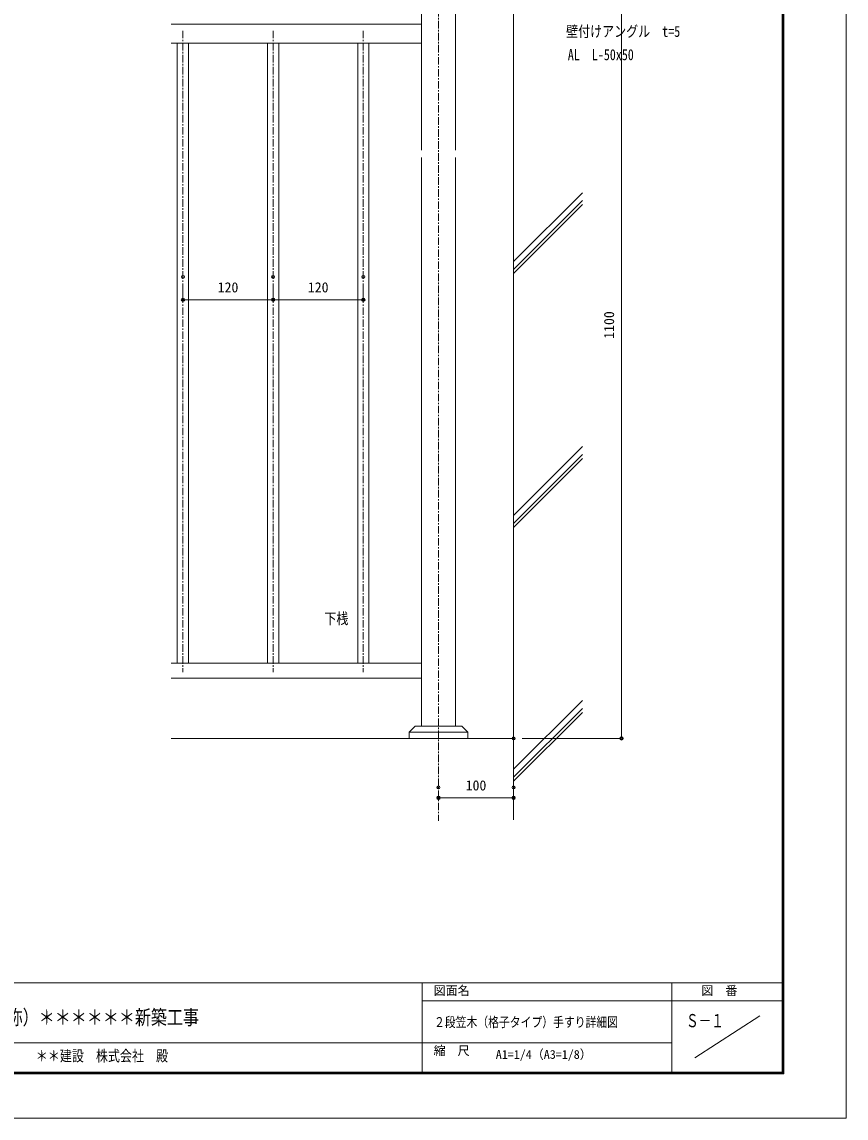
# Model space of a CAD drawing. Units: millimetres, scale not verified. Extents: x -1682 to 1682, y -1188 to 1188.
# Drawn here: x 585 to 1682, y -1188 to 270 of the extents above; entities that cross this region are included whole.
import ezdxf
from ezdxf.enums import TextEntityAlignment as Align

# ---------------------------------------------------------------- set-up
doc = ezdxf.new("R2010")
doc.units = ezdxf.units.MM
doc.header["$LTSCALE"] = 8
doc.header["$PDMODE"] = 32
doc.header["$PDSIZE"] = 4
doc.linetypes.add('USER1', pattern=[2, 1.25, -0.25, 0.25, -0.25])
for name, color, linetype, lineweight in [('0-0_0', 7, 'Continuous', 18), ('0-1_DEFPOINTS', 7, 'Continuous', 18), ('0-6_WAKU', 7, 'Continuous', 18), ('0-C_2躯体線', 4, 'Continuous', 18), ('0-E_3中心線', 2, 'USER1', 18), ('1-0_1手摺寸法', 7, 'Continuous', 18), ('1-1_42ｱﾙﾐ部品', 6, 'Continuous', 18), ('1-8_WHITE', 7, 'Continuous', 18)]:
    doc.layers.add(name, color=color, linetype=linetype, lineweight=lineweight)
doc.layers.add('0-3_MOJI', color=7, linetype='Continuous')
doc.styles.add('ＭＳ ゴシック', font='')
doc.styles.get('ＭＳ ゴシック').set_extended_font_data('MS Gothic')

# ---------------------------------------------------------------- blocks, each defined once
blk = doc.blocks.new('_ORIGIN2')
at = {"layer": '0-0_0'}
blk.add_line((-0.5, 0), (-1, 0), dxfattribs=at)
for radius in [0.5, 0.25]:
    blk.add_circle((0, 0), radius, dxfattribs=at)
blk = doc.blocks.new('D25')
at = {"layer": '0-1_DEFPOINTS'}
for p in [(1281.301, -324.138), (1381.301, -324.138), (1381.301, -337.994)]:
    blk.add_point(p, dxfattribs=at)
at = {"layer": '1-0_1手摺寸法'}
for p, q in [((1281.301, -335.638), (1281.301, -337.994)), ((1285.901, -337.994), (1376.701, -337.994)), ((1381.301, -335.638), (1381.301, -337.994))]:
    blk.add_line(p, q, dxfattribs=at)
at = {"layer": '1-0_1手摺寸法', "xscale": 4.6, "yscale": 4.6, "rotation": 180}
blk.add_blockref('_ORIGIN2', (1281.301, -337.994), dxfattribs=at)
at = {"layer": '1-0_1手摺寸法', "xscale": 4.6, "yscale": 4.6}
blk.add_blockref('_ORIGIN2', (1381.301, -337.994), dxfattribs=at)
at = {"layer": '1-0_1手摺寸法', "style": 'ＭＳ ゴシック'}
blk.add_text('100', height=13.49, dxfattribs=at).set_placement((1317.501, -332.244), align=Align.BOTTOM_LEFT)
blk = doc.blocks.new('D26')
at = {"layer": '0-1_DEFPOINTS'}
for p in [(1361.301, 841.05), (1524.855, 841.05), (1381.301, -258.95)]:
    blk.add_point(p, dxfattribs=at)
at = {"layer": '1-0_1手摺寸法'}
for p, q in [((1372.801, 841.05), (1524.855, 841.05)), ((1524.855, -254.35), (1524.855, 836.45)), ((1392.801, -258.95), (1524.855, -258.95))]:
    blk.add_line(p, q, dxfattribs=at)
at = {"layer": '1-0_1手摺寸法', "xscale": 4.6, "yscale": 4.6}
for p, rotation in [((1524.855, 841.05), 90), ((1524.855, -258.95), 270)]:
    blk.add_blockref('_ORIGIN2', p, dxfattribs=dict(at, rotation=rotation))
at = {"layer": '1-0_1手摺寸法', "style": 'ＭＳ ゴシック'}
blk.add_text('1100', height=13.49, rotation=90, dxfattribs=at).set_placement((1519.105, 272.65), align=Align.BOTTOM_LEFT)
blk = doc.blocks.new('D52')
at = {"layer": '0-1_DEFPOINTS'}
for p in [(941.301, 355.03), (1061.301, 355.03), (1061.301, 324.609)]:
    blk.add_point(p, dxfattribs=at)
at = {"layer": '1-0_1手摺寸法'}
for p, q in [((941.301, 343.53), (941.301, 324.609)), ((1061.301, 343.53), (1061.301, 324.609)), ((945.901, 324.609), (1056.701, 324.609))]:
    blk.add_line(p, q, dxfattribs=at)
at = {"layer": '1-0_1手摺寸法', "xscale": 4.6, "yscale": 4.6, "rotation": 180}
blk.add_blockref('_ORIGIN2', (941.301, 324.609), dxfattribs=at)
at = {"layer": '1-0_1手摺寸法', "xscale": 4.6, "yscale": 4.6}
blk.add_blockref('_ORIGIN2', (1061.301, 324.609), dxfattribs=at)
at = {"layer": '1-0_1手摺寸法', "style": 'ＭＳ ゴシック'}
blk.add_text('120', height=13.49, dxfattribs=at).set_placement((987.501, 330.359), align=Align.BOTTOM_LEFT)
blk = doc.blocks.new('D53')
at = {"layer": '0-1_DEFPOINTS'}
for p in [(1061.301, 355.03), (1181.301, 355.03), (1181.301, 324.609)]:
    blk.add_point(p, dxfattribs=at)
at = {"layer": '1-0_1手摺寸法'}
for p, q in [((1061.301, 343.53), (1061.301, 324.609)), ((1181.301, 343.53), (1181.301, 324.609)), ((1065.901, 324.609), (1176.701, 324.609))]:
    blk.add_line(p, q, dxfattribs=at)
at = {"layer": '1-0_1手摺寸法', "xscale": 4.6, "yscale": 4.6, "rotation": 180}
blk.add_blockref('_ORIGIN2', (1061.301, 324.609), dxfattribs=at)
at = {"layer": '1-0_1手摺寸法', "xscale": 4.6, "yscale": 4.6}
blk.add_blockref('_ORIGIN2', (1181.301, 324.609), dxfattribs=at)
at = {"layer": '1-0_1手摺寸法', "style": 'ＭＳ ゴシック'}
blk.add_text('120', height=13.49, dxfattribs=at).set_placement((1107.501, 330.359), align=Align.BOTTOM_LEFT)

msp = doc.modelspace()

# ---------------------------------------------------------------- linework, layer by layer
at = {"layer": '0-0_0'}
for p, q in [((1117.062, 372.107), (1117.062, 99.581)), ((1162.062, 99.581), (1162.062, 372.107)), ((1117.062, 89.753), (1117.062, -666.689)), ((1162.062, -666.689), (1162.062, 89.753)), ((1178.562, -674.689), (1100.562, -674.689))]:
    msp.add_line(p, q, dxfattribs=at)
msp.add_lwpolyline([(1178.562, -682.893), (1100.562, -682.893), (1100.562, -674.689), (1108.562, -666.689), (1170.562, -666.689), (1178.562, -674.689)], close=True, dxfattribs=at)
at = {"layer": '0-1_DEFPOINTS', "color": 5}
for p, q in [((1682, -1188), (1682, 1188)), ((-1682, -1188), (1682, -1188))]:
    msp.add_line(p, q, dxfattribs=at)
at = {"layer": '0-6_WAKU'}
for p, q in [((1596.8, -1126.8), (1596.8, 1130.8)), ((1597.4, -1127.4), (1597.4, 1131.4)), ((1598, -1128), (1598, 1132)), ((1598.6, -1128.6), (1598.6, 1132.6)), ((1599.2, -1129.2), (1599.2, 1133.2)), ((-1602, -1008), (1598, -1008)), ((1118, -1008), (1118, -1128)), ((1450, -1008), (1450, -1128)), ((1118, -1032), (1598, -1032)), ((1480.833, -1108), (1567.167, -1052)), ((442, -1088), (1450, -1088)), ((-1603.2, -1129.2), (1599.2, -1129.2)), ((-1602.6, -1128.6), (1598.6, -1128.6)), ((-1602, -1128), (1598, -1128)), ((-1601.4, -1127.4), (1597.4, -1127.4)), ((-1600.8, -1126.8), (1596.8, -1126.8))]:
    msp.add_line(p, q, dxfattribs=at)
at = {"layer": '0-C_2躯体線'}
for p, q in [((1239.562, 476.339), (1239.562, -791.43)), ((1239.562, -48.445), (1331.15, 43.144)), ((1239.562, -59.054), (1331.15, 32.535)), ((1239.562, -64.347), (1331.15, 27.241)), ((1239.562, -386.202), (1331.15, -294.613)), ((1239.562, -396.81), (1331.15, -305.222)), ((1239.562, -402.104), (1331.15, -310.515)), ((1239.562, -723.958), (1331.15, -632.37)), ((1239.562, -734.567), (1331.15, -642.978)), ((1239.562, -739.861), (1331.15, -648.272)), ((1239.562, -682.893), (783.732, -682.893))]:
    msp.add_line(p, q, dxfattribs=at)
at = {"layer": '0-E_3中心線'}
for p, q in [((1139.562, 495.607), (1139.562, -792.622)), ((799.562, 258.494), (799.562, -594.603)), ((919.562, 258.494), (919.562, -594.603)), ((1039.562, 258.494), (1039.562, -594.603))]:
    msp.add_line(p, q, dxfattribs=at)
at = {"layer": '1-1_42ｱﾙﾐ部品'}
for p, q in [((783.732, 267.107), (1117.062, 267.107)), ((783.732, 242.107), (1117.062, 242.107)), ((1117.062, -582.893), (783.732, -582.893)), ((1117.062, -602.893), (783.732, -602.893))]:
    msp.add_line(p, q, dxfattribs=at)
at = {"layer": '1-8_WHITE'}
for p, q in [((792.062, 242.107), (792.062, -582.893)), ((807.062, 242.107), (807.062, -582.893)), ((912.062, 242.107), (912.062, -582.893)), ((927.062, 242.107), (927.062, -582.893)), ((1032.062, 242.107), (1032.062, -582.893)), ((1047.062, 242.107), (1047.062, -582.893))]:
    msp.add_line(p, q, dxfattribs=at)

# ---------------------------------------------------------------- block references
at = {"layer": '1-0_1手摺寸法'}
for name in ['D26', 'D52', 'D53', 'D25']:
    msp.add_blockref(name, (-141.739, -423.942), dxfattribs=at)

# ---------------------------------------------------------------- texts
at = {"layer": '0-0_0', "style": 'ＭＳ ゴシック'}
for s, height, width, p in [('壁付けアングル\u3000t=5', 14.66, 0.8, (1309.332, 246.006)), ('AL\u3000L-50x50', 14.66, 0.8, (1311.708, 215.022)), ('下桟', 14.66, 0.8, (987.752, -535.16)), ('（仮称）＊＊＊＊＊＊新築工事', 19.55, 0.8, (522.245, -1069.614)), ('Ｓ－１', 17.6, 0.7, (1469.017, -1072.441)), ('２段笠木（格子タイプ）手すり詳細図', 13.2, 0.8, (1133.667, -1070.887)), ('＊＊建設\u3000株式会社\u3000殿', 14.66, 0.8, (603.728, -1116.921))]:
    msp.add_text(s, height=height, dxfattribs=dict(at, width=width)).set_placement(p, align=Align.BOTTOM_LEFT)
msp.add_text('A1=1/4（A3=1/8）', height=11.73, dxfattribs=at).set_placement((1215.845, -1112.711), align=Align.BOTTOM_LEFT)
at = {"layer": '0-3_MOJI', "style": 'ＭＳ ゴシック'}
for s, p in [('図面名', (1133.108, -1027.794)), ('図  番', (1489.423, -1027.794)), ('縮  尺', (1133.108, -1107.794))]:
    msp.add_text(s, height=11.73, dxfattribs=at).set_placement(p, align=Align.BOTTOM_LEFT)

doc.saveas('drawing.dxf')
